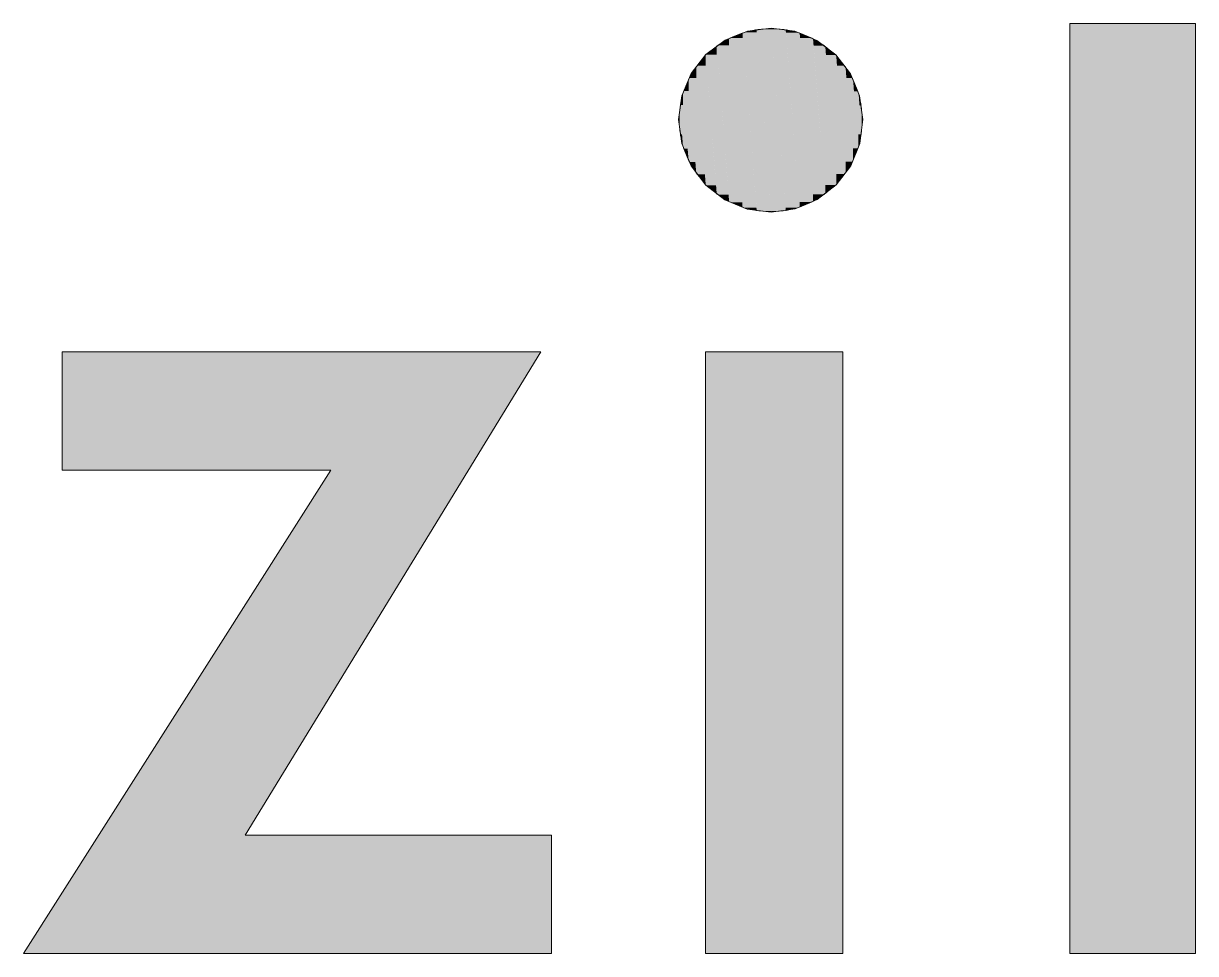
# Model space of a CAD drawing. Extents: x 885 to 2021, y 330 to 1122.
# Drawn here: x 1902.501 to 1905.056, y 650.97 to 652.998 of the extents above; entities that cross this region are included whole.
import ezdxf

# ---------------------------------------------------------------- set-up
doc = ezdxf.new("R2010")
doc.units = 0
doc.layers.add('P11_Plankopf_Ausführung_AF_4_800 Plankopf', color=7, linetype='Continuous', lineweight=25)

msp = doc.modelspace()

# ---------------------------------------------------------------- linework, layer by layer
at = {"layer": 'P11_Plankopf_Ausführung_AF_4_800 Plankopf', "color": 0, "linetype": 'Continuous', "lineweight": 13, "ltscale": 16.9}
for p, q in [((1904.7823, 652.998), (1904.7823, 650.97)), ((1905.0562, 652.998), (1904.7823, 652.998)), ((1905.0562, 650.97), (1905.0562, 652.998)), ((1904.079, 652.9813), (1904.0305, 652.9616)), ((1904.131, 652.9878), (1904.079, 652.9813)), ((1904.1826, 652.981), (1904.131, 652.9878)), ((1904.2308, 652.9611), (1904.1826, 652.981)), ((1904.0305, 652.9616), (1903.9887, 652.93)), ((1904.2721, 652.9295), (1904.2308, 652.9611)), ((1903.9887, 652.93), (1903.9566, 652.8886)), ((1904.3038, 652.8882), (1904.2721, 652.9295)), ((1903.9566, 652.8886), (1903.9362, 652.8404)), ((1904.3238, 652.8401), (1904.3038, 652.8882)), ((1903.9362, 652.8404), (1903.929, 652.7885)), ((1904.3306, 652.7885), (1904.3238, 652.8401)), ((1903.929, 652.7885), (1903.9359, 652.7362)), ((1904.3241, 652.7365), (1904.3306, 652.7885)), ((1903.9359, 652.7362), (1903.9561, 652.6875)), ((1904.3043, 652.6879), (1904.3241, 652.7365)), ((1903.9561, 652.6875), (1903.9882, 652.6457)), ((1904.2727, 652.6461), (1904.3043, 652.6879)), ((1903.9882, 652.6457), (1904.03, 652.6136)), ((1904.2313, 652.614), (1904.2727, 652.6461)), ((1904.03, 652.6136), (1904.0787, 652.5934)), ((1904.1829, 652.5936), (1904.2313, 652.614)), ((1904.0787, 652.5934), (1904.131, 652.5865)), ((1904.131, 652.5865), (1904.1829, 652.5936)), ((1902.5851, 652.2819), (1902.5851, 652.0237)), ((1903.6285, 652.2819), (1902.5851, 652.2819)), ((1902.984, 651.2283), (1903.6285, 652.2819)), ((1904.287, 652.2819), (1903.988, 652.2819)), ((1903.988, 652.2819), (1903.988, 650.97)), ((1904.287, 650.97), (1904.287, 652.2819)), ((1903.171, 652.0237), (1902.5006, 650.9701)), ((1902.5851, 652.0237), (1903.171, 652.0237)), ((1903.6517, 651.2283), (1902.984, 651.2283)), ((1903.6517, 650.9701), (1903.6517, 651.2283)), ((1902.5006, 650.9701), (1903.6517, 650.9701)), ((1903.988, 650.97), (1904.287, 650.97)), ((1904.7823, 650.97), (1905.0562, 650.97))]:
    msp.add_line(p, q, dxfattribs=at)
at = {"layer": 'P11_Plankopf_Ausführung_AF_4_800 Plankopf', "color": 0, "linetype": 'Continuous', "lineweight": 0, "ltscale": 0.0169}
for points in [[(1904.7823, 650.97), (1905.0562, 650.97), (1904.7823, 652.998)], [(1905.0562, 650.97), (1905.0562, 652.998), (1904.7823, 652.998)], [(1904.0686, 652.9665), (1904.0398, 652.9665), (1904.0686, 652.9782)], [(1904.0689, 652.9782), (1904.0686, 652.9782), (1904.0689, 652.9784)], [(1904.0689, 652.5964), (1904.0686, 652.5964), (1904.0686, 652.9782)], [(1904.0689, 652.5963), (1904.0689, 652.9782), (1904.0686, 652.9782)], [(1904.0994, 652.9784), (1904.0689, 652.9784), (1904.0994, 652.9855)], [(1904.0988, 652.5963), (1904.0689, 652.5963), (1904.0689, 652.9784)], [(1904.0994, 652.589), (1904.0994, 652.9784), (1904.0689, 652.9784)], [(1904.0996, 652.589), (1904.0994, 652.589), (1904.0994, 652.9855)], [(1904.0996, 652.589), (1904.0996, 652.9855), (1904.0994, 652.9855)], [(1904.0996, 652.9855), (1904.0994, 652.9855), (1904.0996, 652.9855)], [(1904.131, 652.9855), (1904.0996, 652.9855), (1904.131, 652.9878)], [(1904.1308, 652.589), (1904.0996, 652.589), (1904.0996, 652.9855)], [(1904.131, 652.5865), (1904.131, 652.9855), (1904.0996, 652.9855)], [(1904.1622, 652.5891), (1904.131, 652.5891), (1904.131, 652.9878)], [(1904.1622, 652.9854), (1904.1312, 652.9854), (1904.131, 652.9878)], [(1904.1622, 652.5891), (1904.1622, 652.9854), (1904.1312, 652.9854)], [(1904.1624, 652.5891), (1904.1622, 652.5891), (1904.1622, 652.9854)], [(1904.1624, 652.9853), (1904.1622, 652.9853), (1904.1622, 652.9854)], [(1904.1624, 652.5891), (1904.1624, 652.9853), (1904.1622, 652.9853)], [(1904.1927, 652.5966), (1904.1624, 652.5966), (1904.1624, 652.9853)], [(1904.1927, 652.9781), (1904.163, 652.9781), (1904.1624, 652.9853)], [(1904.1927, 652.5966), (1904.1927, 652.9781), (1904.163, 652.9781)], [(1904.193, 652.5967), (1904.1927, 652.5967), (1904.1927, 652.9781)], [(1904.193, 652.9779), (1904.1927, 652.9779), (1904.1927, 652.9781)], [(1904.193, 652.5967), (1904.193, 652.9779), (1904.1927, 652.9779)], [(1904.2216, 652.6087), (1904.193, 652.6087), (1904.193, 652.9779)], [(1904.2216, 652.9661), (1904.1939, 652.9661), (1904.193, 652.9779)], [(1904.0123, 652.93), (1903.9887, 652.93), (1904.0123, 652.9498)], [(1904.0128, 652.9498), (1904.0123, 652.9498), (1904.0128, 652.9503)], [(1904.0128, 652.6251), (1904.0123, 652.6251), (1904.0123, 652.9498)], [(1904.0128, 652.6247), (1904.0128, 652.9498), (1904.0123, 652.9498)], [(1904.0393, 652.9503), (1904.0128, 652.9503), (1904.0393, 652.9662)], [(1904.038, 652.6247), (1904.0128, 652.6247), (1904.0128, 652.9503)], [(1904.0393, 652.6085), (1904.0393, 652.9503), (1904.0128, 652.9503)], [(1904.0398, 652.9662), (1904.0393, 652.9662), (1904.0398, 652.9665)], [(1904.0398, 652.6085), (1904.0393, 652.6085), (1904.0393, 652.9662)], [(1904.0398, 652.6083), (1904.0398, 652.9662), (1904.0393, 652.9662)], [(1904.0677, 652.6083), (1904.0398, 652.6083), (1904.0398, 652.9665)], [(1904.0686, 652.5964), (1904.0686, 652.9665), (1904.0398, 652.9665)], [(1904.2216, 652.6087), (1904.2216, 652.9661), (1904.1939, 652.9661)], [(1904.222, 652.6089), (1904.2216, 652.6089), (1904.2216, 652.9661)], [(1904.222, 652.9658), (1904.2216, 652.9658), (1904.2216, 652.9661)], [(1904.222, 652.6089), (1904.222, 652.9658), (1904.2216, 652.9658)], [(1904.2483, 652.6252), (1904.222, 652.6252), (1904.222, 652.9658)], [(1904.2483, 652.9498), (1904.2233, 652.9498), (1904.222, 652.9658)], [(1904.2483, 652.6252), (1904.2483, 652.9498), (1904.2233, 652.9498)], [(1904.2488, 652.6255), (1904.2483, 652.6255), (1904.2483, 652.9498)], [(1904.2488, 652.9493), (1904.2483, 652.9493), (1904.2483, 652.9498)], [(1904.2488, 652.6255), (1904.2488, 652.9493), (1904.2483, 652.9493)], [(1904.2721, 652.6457), (1904.2488, 652.6457), (1904.2488, 652.9493)], [(1904.2721, 652.9295), (1904.2503, 652.9295), (1904.2488, 652.9493)], [(1903.9882, 652.9062), (1903.9681, 652.9062), (1903.9882, 652.9293)], [(1903.9887, 652.9293), (1903.9882, 652.9293), (1903.9887, 652.93)], [(1903.9887, 652.6457), (1903.9882, 652.6457), (1903.9882, 652.9293)], [(1903.9887, 652.6452), (1903.9887, 652.9293), (1903.9882, 652.9293)], [(1904.0107, 652.6452), (1903.9887, 652.6452), (1903.9887, 652.93)], [(1904.0123, 652.6251), (1904.0123, 652.93), (1903.9887, 652.93)], [(1904.2721, 652.6457), (1904.2721, 652.9295), (1904.2503, 652.9295)], [(1904.2727, 652.6461), (1904.2721, 652.6461), (1904.2721, 652.9295)], [(1904.2727, 652.9288), (1904.2721, 652.9288), (1904.2721, 652.9295)], [(1904.2727, 652.6461), (1904.2727, 652.9288), (1904.2721, 652.9288)], [(1904.2924, 652.6696), (1904.2727, 652.6696), (1904.2727, 652.9288)], [(1904.2924, 652.9057), (1904.2744, 652.9057), (1904.2727, 652.9288)], [(1903.9676, 652.8794), (1903.9515, 652.8794), (1903.9676, 652.9053)], [(1903.9681, 652.9053), (1903.9676, 652.9053), (1903.9681, 652.9062)], [(1903.9681, 652.6698), (1903.9676, 652.6698), (1903.9676, 652.9053)], [(1903.9681, 652.6691), (1903.9681, 652.9053), (1903.9676, 652.9053)], [(1903.9864, 652.6691), (1903.9681, 652.6691), (1903.9681, 652.9062)], [(1903.9882, 652.6457), (1903.9882, 652.9062), (1903.9681, 652.9062)], [(1904.2924, 652.6696), (1904.2924, 652.9057), (1904.2744, 652.9057)], [(1904.293, 652.6702), (1904.2924, 652.6702), (1904.2924, 652.9057)], [(1904.293, 652.9048), (1904.2924, 652.9048), (1904.2924, 652.9057)], [(1904.293, 652.6702), (1904.293, 652.9048), (1904.2924, 652.9048)], [(1904.3088, 652.6964), (1904.293, 652.6964), (1904.293, 652.9048)], [(1904.3088, 652.879), (1904.2949, 652.879), (1904.293, 652.9048)], [(1903.951, 652.8504), (1903.9392, 652.8504), (1903.951, 652.8783)], [(1903.9515, 652.8783), (1903.951, 652.8783), (1903.9515, 652.8794)], [(1903.9515, 652.6968), (1903.951, 652.6968), (1903.951, 652.8783)], [(1903.9515, 652.696), (1903.9515, 652.8783), (1903.951, 652.8783)], [(1903.9656, 652.696), (1903.9515, 652.696), (1903.9515, 652.8794)], [(1903.9676, 652.6698), (1903.9676, 652.8794), (1903.9515, 652.8794)], [(1904.3088, 652.6964), (1904.3088, 652.879), (1904.2949, 652.879)], [(1904.3093, 652.6972), (1904.3088, 652.6972), (1904.3088, 652.879)], [(1904.3093, 652.8779), (1904.3088, 652.8779), (1904.3088, 652.879)], [(1904.3093, 652.6972), (1904.3093, 652.8779), (1904.3088, 652.8779)], [(1904.3208, 652.7255), (1904.3093, 652.7255), (1904.3093, 652.8779)], [(1904.3208, 652.8501), (1904.3114, 652.8501), (1904.3093, 652.8779)], [(1903.9389, 652.8199), (1903.9317, 652.8199), (1903.9389, 652.849)], [(1903.9392, 652.849), (1903.9389, 652.849), (1903.9392, 652.8504)], [(1903.9392, 652.7261), (1903.9389, 652.7261), (1903.9389, 652.849)], [(1903.9392, 652.7252), (1903.9392, 652.849), (1903.9389, 652.849)], [(1903.9488, 652.7252), (1903.9392, 652.7252), (1903.9392, 652.8504)], [(1903.951, 652.6968), (1903.951, 652.8504), (1903.9392, 652.8504)], [(1904.3208, 652.7255), (1904.3208, 652.8501), (1904.3114, 652.8501)], [(1904.3212, 652.7264), (1904.3208, 652.7264), (1904.3208, 652.8501)], [(1904.3212, 652.8487), (1904.3208, 652.8487), (1904.3208, 652.8501)], [(1904.3212, 652.7264), (1904.3212, 652.8487), (1904.3208, 652.8487)], [(1904.3282, 652.7562), (1904.3212, 652.7562), (1904.3212, 652.8487)], [(1904.3282, 652.8197), (1904.3234, 652.8197), (1904.3212, 652.8487)], [(1903.9315, 652.7885), (1903.929, 652.7885), (1903.9315, 652.8176)], [(1903.9317, 652.8176), (1903.9315, 652.8176), (1903.9317, 652.8199)], [(1903.9317, 652.7569), (1903.9315, 652.7569), (1903.9315, 652.8176)], [(1903.9317, 652.7561), (1903.9317, 652.8176), (1903.9315, 652.8176)], [(1903.9366, 652.7561), (1903.9317, 652.7561), (1903.9317, 652.8199)], [(1903.9389, 652.7261), (1903.9389, 652.8199), (1903.9317, 652.8199)], [(1904.3282, 652.7562), (1904.3282, 652.8197), (1904.3234, 652.8197)], [(1904.3283, 652.7571), (1904.3282, 652.7571), (1904.3282, 652.8197)], [(1904.3283, 652.8172), (1904.3282, 652.8172), (1904.3282, 652.8197)], [(1904.3283, 652.7571), (1904.3283, 652.8172), (1904.3282, 652.8172)], [(1904.3306, 652.7885), (1904.3283, 652.7885), (1904.3283, 652.8172)], [(1903.9315, 652.7569), (1903.9315, 652.7885), (1903.929, 652.7885)], [(1904.3283, 652.7571), (1904.3306, 652.7885), (1904.3283, 652.7885)], [(1903.9317, 652.7561), (1903.9317, 652.7569), (1903.9315, 652.7569)], [(1903.9389, 652.7261), (1903.9366, 652.7561), (1903.9317, 652.7561)], [(1904.3212, 652.7264), (1904.3282, 652.7562), (1904.3212, 652.7562)], [(1904.3282, 652.7562), (1904.3283, 652.7571), (1904.3282, 652.7571)], [(1903.9392, 652.7252), (1903.9392, 652.7261), (1903.9389, 652.7261)], [(1903.951, 652.6968), (1903.9488, 652.7252), (1903.9392, 652.7252)], [(1904.3093, 652.6972), (1904.3208, 652.7255), (1904.3093, 652.7255)], [(1904.3208, 652.7255), (1904.3212, 652.7264), (1904.3208, 652.7264)], [(1903.9515, 652.696), (1903.9515, 652.6968), (1903.951, 652.6968)], [(1903.9676, 652.6698), (1903.9656, 652.696), (1903.9515, 652.696)], [(1904.293, 652.6702), (1904.3088, 652.6964), (1904.293, 652.6964)], [(1904.3088, 652.6964), (1904.3093, 652.6972), (1904.3088, 652.6972)], [(1903.9681, 652.6691), (1903.9681, 652.6698), (1903.9676, 652.6698)], [(1903.9882, 652.6457), (1903.9864, 652.6691), (1903.9681, 652.6691)], [(1904.2727, 652.6461), (1904.2924, 652.6696), (1904.2727, 652.6696)], [(1904.2924, 652.6696), (1904.293, 652.6702), (1904.2924, 652.6702)], [(1903.9887, 652.6452), (1903.9887, 652.6457), (1903.9882, 652.6457)], [(1904.0123, 652.6251), (1904.0107, 652.6452), (1903.9887, 652.6452)], [(1904.2488, 652.6255), (1904.2721, 652.6457), (1904.2488, 652.6457)], [(1904.2721, 652.6457), (1904.2727, 652.6461), (1904.2721, 652.6461)], [(1904.0128, 652.6247), (1904.0128, 652.6251), (1904.0123, 652.6251)], [(1904.0393, 652.6085), (1904.038, 652.6247), (1904.0128, 652.6247)], [(1904.222, 652.6089), (1904.2483, 652.6252), (1904.222, 652.6252)], [(1904.2483, 652.6252), (1904.2488, 652.6255), (1904.2483, 652.6255)], [(1904.0398, 652.6083), (1904.0398, 652.6085), (1904.0393, 652.6085)], [(1904.0686, 652.5964), (1904.0677, 652.6083), (1904.0398, 652.6083)], [(1904.0689, 652.5963), (1904.0689, 652.5964), (1904.0686, 652.5964)], [(1904.0994, 652.589), (1904.0988, 652.5963), (1904.0689, 652.5963)], [(1904.0996, 652.589), (1904.0996, 652.589), (1904.0994, 652.589)], [(1904.131, 652.5865), (1904.1308, 652.589), (1904.0996, 652.589)], [(1904.131, 652.5865), (1904.1622, 652.5891), (1904.131, 652.5891)], [(1904.1622, 652.5891), (1904.1624, 652.5891), (1904.1622, 652.5891)], [(1904.1624, 652.5891), (1904.1927, 652.5966), (1904.1624, 652.5966)], [(1904.1927, 652.5966), (1904.193, 652.5967), (1904.1927, 652.5967)], [(1904.193, 652.5967), (1904.2216, 652.6087), (1904.193, 652.6087)], [(1904.2216, 652.6087), (1904.222, 652.6089), (1904.2216, 652.6089)], [(1902.5851, 652.0237), (1903.171, 652.0237), (1902.5851, 652.2819)], [(1903.171, 652.0237), (1903.171, 652.2819), (1902.5851, 652.2819)], [(1903.171, 651.534), (1903.6285, 652.2819), (1903.171, 652.2819)], [(1903.988, 650.97), (1904.287, 650.97), (1903.988, 652.2819)], [(1904.287, 650.97), (1904.287, 652.2819), (1903.988, 652.2819)], [(1903.171, 651.7298), (1902.984, 651.7298), (1903.171, 652.0237)], [(1902.5006, 650.9701), (1902.984, 650.9701), (1902.984, 651.7298)], [(1903.171, 651.534), (1902.984, 651.534), (1902.984, 651.7298)], [(1903.171, 651.534), (1903.171, 651.7298), (1902.984, 651.7298)], [(1902.984, 651.2283), (1903.171, 651.534), (1902.984, 651.534)], [(1902.984, 650.9701), (1903.6517, 650.9701), (1902.984, 651.2283)], [(1903.6517, 650.9701), (1903.6517, 651.2283), (1902.984, 651.2283)]]:
    msp.add_solid(points, dxfattribs=at)

doc.saveas('drawing.dxf')
